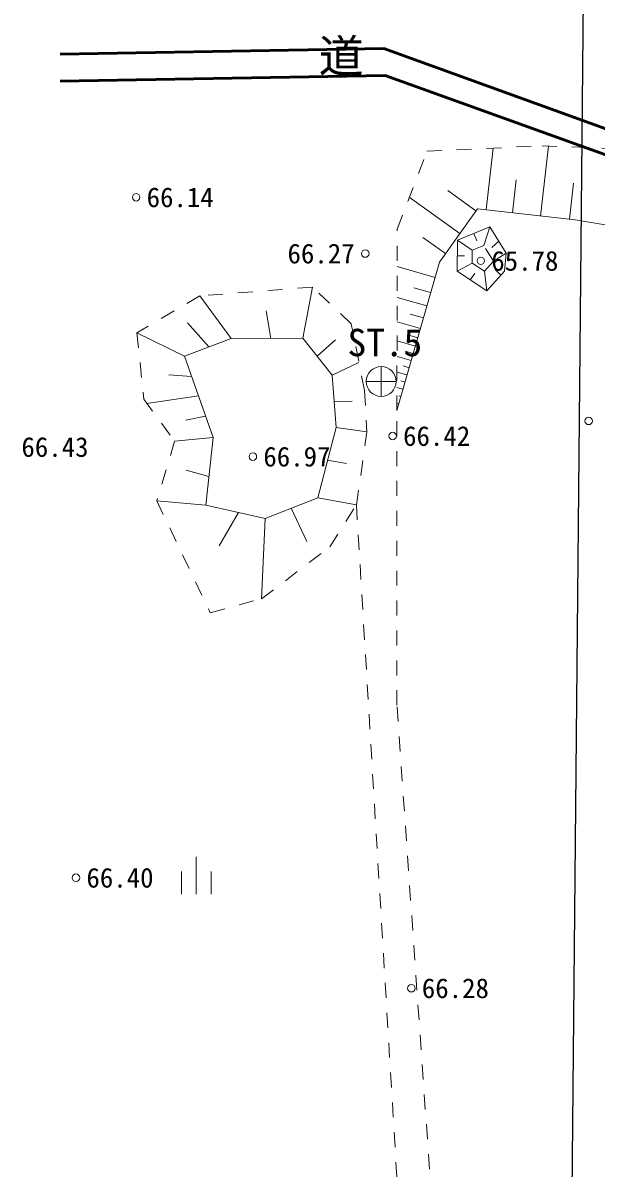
# Model space of a CAD drawing. Units: millimetres, scale not verified. Extents: x 0 to 478532, y 0 to 420999.
# Drawn here: x 106269 to 125434, y 148416 to 186710 of the extents above; entities that cross this region are included whole.
import ezdxf
from ezdxf.enums import TextEntityAlignment as Align

# ---------------------------------------------------------------- set-up
doc = ezdxf.new("R2010")
doc.units = ezdxf.units.MM
doc.header["$LTSCALE"] = 500
doc.linetypes.add('USER1', pattern=[2, 1, -1])
for name, color, linetype, lineweight in [('BGD', 7, 'Continuous', 13), ('BGD-EXST', 7, 'Continuous', 13), ('BMK-1', 171, 'Continuous', 25), ('BMK-SRVR', 3, 'Continuous', 13), ('境界', 6, 'Continuous', 50)]:
    doc.layers.add(name, color=color, linetype=linetype, lineweight=lineweight)
doc.layers.add('地番名', color=6, linetype='Continuous')
doc.styles.add('ＭＳ ゴシック', font='')
doc.styles.get('ＭＳ ゴシック').set_extended_font_data('MS Gothic')

msp = doc.modelspace()

# ---------------------------------------------------------------- linework, layer by layer
at = {"layer": 'BGD', "linetype": 'USER1'}
for p, q in [((118783.4, 179808), (119772, 182416.4)), ((119772, 182416.4), (123625.4, 182602.4)), ((123625.4, 182602.4), (127383.8, 182445)), ((118774.2, 173754.3), (118783.4, 179808)), ((121677, 179265.6), (121294, 179106.6)), ((122001.9, 178743.1), (121677, 179265.6)), ((121289.7, 178677.3), (121294, 179106.6)), ((121289.7, 178677.3), (121698.5, 178407.1)), ((121698.5, 178407.1), (122001.9, 178743.1)), ((115948.1, 177874.4), (112184.4, 177584.1)), ((117249.5, 176647.7), (115948.1, 177874.4)), ((112184.4, 177584.1), (110080.9, 176346.8)), ((117689.5, 174420.2), (117249.5, 176647.7)), ((110080.9, 176346.8), (110310.4, 174131.2)), ((117689.5, 174420.2), (117770.7, 173031.2)), ((110310.4, 174131.2), (111342.6, 172722)), ((118773.6, 163891.9), (118774.2, 173754.3)), ((111342.6, 172722), (110746.9, 170727)), ((117420.1, 170590.5), (117770.7, 173031.2)), ((110746.9, 170727), (112533, 166987.5)), ((116533.3, 169192.2), (117420.1, 170590.5)), ((117420.1, 170590.5), (117661.9, 166584)), ((114248.2, 167451.3), (116533.3, 169192.2)), ((112533, 166987.5), (114248.2, 167451.3)), ((117661.9, 166584), (119482.3, 136266.8)), ((120706.1, 136413), (118773.6, 163891.9))]:
    msp.add_line(p, q, dxfattribs=at)
at = {"layer": 'BGD'}
for p, q in [((121756.1, 180460), (121991.3, 182523.5)), ((123575.4, 180252.5), (123842.3, 182593.3)), ((122639.1, 180359.3), (122765, 181463.1)), ((124539.5, 180142.6), (124676.9, 181347.6)), ((120878.3, 179670.9), (119188.8, 180877.6)), ((121417.9, 180426.5), (120473.5, 181101)), ((121465.5, 180493.1), (120194.8, 178714)), ((124728.9, 180121), (121465.5, 180493.1)), ((128579.6, 179491.3), (124728.9, 180121)), ((121348.6, 179670.6), (121442.8, 179421.3)), ((121677, 179265.6), (121877.4, 179890.1)), ((120395.6, 178995.2), (119640, 179534.8)), ((121294, 179106.6), (120797.2, 179441.7)), ((122177.8, 179407.1), (121948.3, 179204.7)), ((120792.2, 178925.4), (121038.4, 178925.4)), ((122426.5, 179007.2), (122001.9, 178743.1)), ((122426.5, 179007.2), (122373, 178408)), ((118774.2, 173754.3), (120194.8, 178714)), ((120047.3, 178199), (118781.5, 178561.6)), ((120787.1, 178410.1), (121289.7, 178677.3)), ((122251.9, 178273.9), (122059.1, 178463.3)), ((121227.7, 178118.9), (121375.4, 178328.5)), ((121781.5, 177753), (121698.5, 178407.1)), ((115630.7, 176166.4), (115948.1, 177874.4)), ((119902.3, 177692.7), (119341.5, 177853.4)), ((113229.8, 176157), (112184.4, 177584.1)), ((119773.8, 177244.1), (118779.9, 177528.7)), ((114563.4, 176162.2), (114400.6, 177083.2)), ((119659.9, 176846.5), (119219.6, 176972.7)), ((112484.6, 175873.2), (111774.4, 176677.1)), ((119559, 176494.3), (118778.7, 176717.8)), ((111670.3, 175563.2), (110080.9, 176346.8)), ((113229.8, 176157), (111670.3, 175563.2)), ((115630.7, 176166.4), (113229.8, 176157)), ((116611.9, 174934.9), (115630.7, 176166.4)), ((119469.6, 176182.2), (119123.9, 176281.2)), ((116106.2, 175569.5), (116722, 176115.9)), ((119390.4, 175905.6), (118777.7, 176081.1)), ((111670.3, 175563.2), (112624.7, 172842.2)), ((119251.4, 175420.2), (118777, 175556.1)), ((119320.2, 175660.5), (119048.8, 175738.3)), ((116611.9, 174934.9), (117504.6, 175356.4)), ((119113.7, 174939.5), (118776.2, 175036.2)), ((119182.5, 175179.9), (118979.6, 175238)), ((111907.1, 174888.2), (111144.5, 174945.2)), ((116744.4, 173180.4), (116611.9, 174934.9)), ((119044.9, 174699.2), (118910.3, 174737.7)), ((118976, 174458.8), (118775.4, 174516.3)), ((112136.4, 174234.4), (110417.7, 173984.7)), ((116678.3, 174054.7), (117274.4, 174060.9)), ((118838.3, 173978.2), (118774.6, 173996.4)), ((118907.2, 174218.5), (118841.1, 174237.4)), ((112374.4, 173555.7), (111712.2, 173422.5)), ((116744.4, 173180.4), (116127.7, 170829.1)), ((116744.4, 173180.4), (117770.7, 173031.2)), ((112624.7, 172842.2), (111342.6, 172722)), ((112624.7, 172842.2), (112383.3, 170583.8)), ((116457.8, 172087.8), (117093, 171972.9)), ((112486.3, 171547.6), (111725.8, 171754.6)), ((114363.7, 170139), (116127.7, 170829.1)), ((116127.7, 170829.1), (117420.1, 170590.5)), ((112383.3, 170583.8), (110746.9, 170727)), ((112383.3, 170583.8), (114363.7, 170139)), ((115242.4, 170482.7), (115761.3, 169373.9)), ((113475.3, 170338.5), (112836.2, 169221.9)), ((114363.7, 170139), (114248.2, 167451.3)), ((112066.9, 158829.2), (112066.9, 157579.2)), ((111566.9, 158329.2), (111566.9, 157579.2)), ((112566.9, 158329.2), (112566.9, 157579.2))]:
    msp.add_line(p, q, dxfattribs=at)
msp.add_lwpolyline([(122426.5, 179007.2), (121877.4, 179890.1), (120797.2, 179441.7), (120787.1, 178410.1), (121781.5, 177753), (122373, 178408)], dxfattribs=at)
at = {"layer": 'BGD-EXST'}
for centre in [(110055.9, 180878.4), (117715.9, 178996.9), (121579.4, 178754), (125185.9, 173401.3), (118631.1, 172895.7), (113958.3, 172206.5), (108042.5, 158125.1), (119257.2, 154430.3)]:
    msp.add_circle(centre, 125, dxfattribs=at)
at = {"layer": 'BMK-1'}
msp.add_line((125294.5, 218618.4), (123839.3, 65628.1), dxfattribs=at)
at = {"layer": 'BMK-SRVR'}
for p, q in [((118248.4, 174220.4), (118248.4, 175220.4)), ((117748.4, 174720.4), (118748.4, 174720.4))]:
    msp.add_line(p, q, dxfattribs=at)
msp.add_circle((118248.4, 174720.4), 500, dxfattribs=at)
at = {"layer": '境界'}
for p, q in [((118337.7, 185854.6), (107516.1, 185662.5)), ((129632.1, 181765.9), (118337.7, 185854.6)), ((107516.1, 184765.9), (118376.6, 184953.4)), ((118376.6, 184953.4), (129812.5, 180828.1))]:
    msp.add_line(p, q, dxfattribs=at)

# ---------------------------------------------------------------- texts
at = {"layer": 'BGD-EXST', "style": 'ＭＳ ゴシック'}
for s, p in [('66.14', (110405.9, 180878.4)), ('66.27', (115115.9, 178996.9)), ('65.78', (121929.4, 178754)), ('66.42', (118981.1, 172895.7)), ('66.43', (106219.2, 172529.1)), ('66.97', (114308.3, 172206.5)), ('66.40', (108392.5, 158125.1)), ('66.28', (119607.2, 154430.3))]:
    msp.add_text(s, height=659.8, dxfattribs=at).set_placement(p, align=Align.MIDDLE_LEFT)
at = {"layer": 'BMK-SRVR', "style": 'ＭＳ ゴシック'}
msp.add_text('ST.5', height=916.4, dxfattribs=at).set_placement((118371.4, 176022.3), align=Align.MIDDLE_CENTER)
at = {"layer": '地番名', "style": 'ＭＳ ゴシック'}
msp.add_text('道', height=1100, dxfattribs=at).set_placement((116911, 184725.4), align=Align.BOTTOM_CENTER)

doc.saveas('drawing.dxf')
